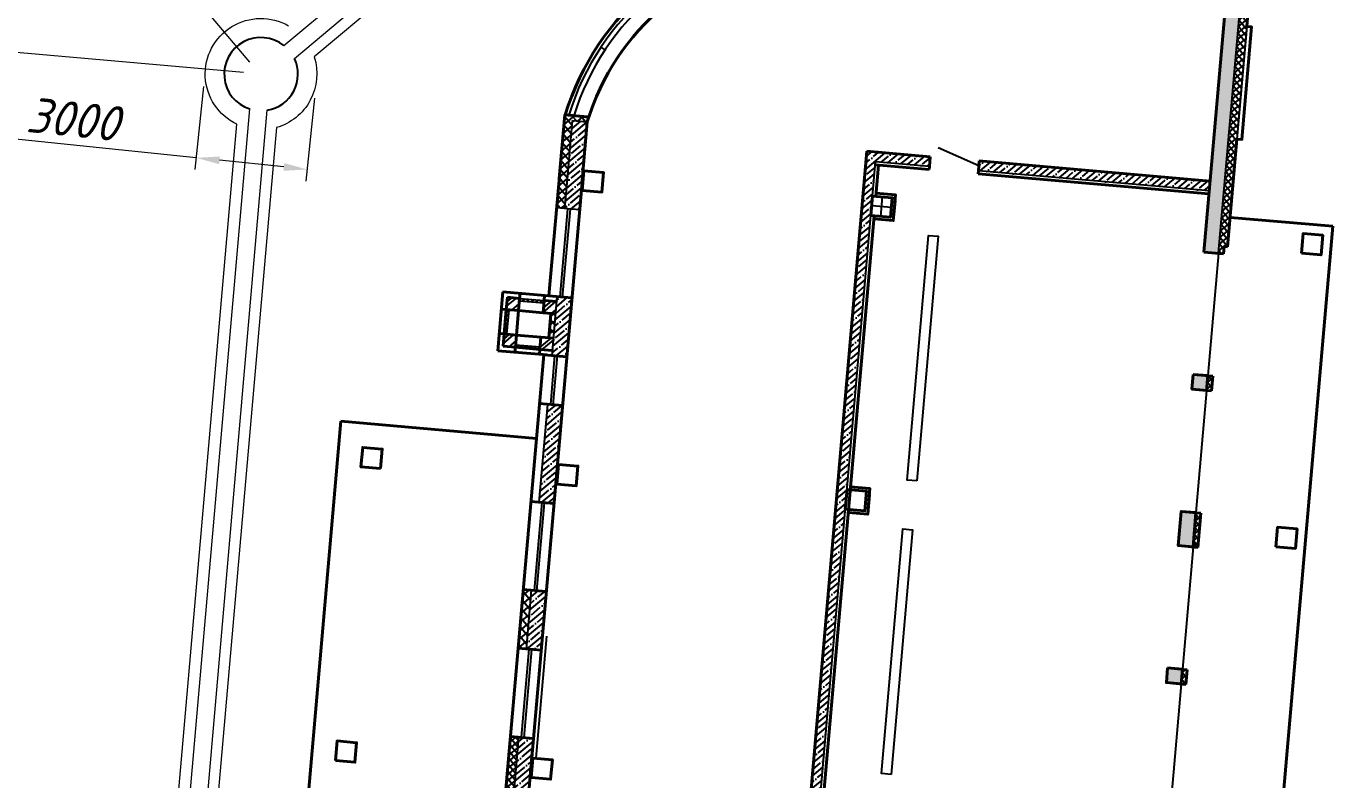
# Model space of a CAD drawing. Header units: millimetres. Extents: x 1064 to 180712, y 574 to 40185.
# Drawn here: x 35007 to 46183, y 26064 to 32509 of the extents above; entities that cross this region are included whole.
import ezdxf

# ---------------------------------------------------------------- set-up
doc = ezdxf.new("R2010")
doc.units = ezdxf.units.MM
doc.linetypes.add('2-Columns and grid$0$084_(М5) Неукрепленный откос', pattern=[0])
doc.linetypes.add('DASHED', pattern=[19.05, 12.7, -6.35])
for name, color, linetype, lineweight in [('01 - здание', 1, 'Continuous', 40), ('01-Контур', 1, 'Continuous', 25), ('19-дренаж', 6, 'Continuous', 40), ('Размеры КР', 23, 'Continuous', 13)]:
    doc.layers.add(name, color=color, linetype=linetype, lineweight=lineweight)
doc.styles.add('ГОСТ', font='GOST Common Italic.ttf', dxfattribs={"height": 300})
doc.dimstyles.new('М 50', dxfattribs={"dimscale": 0, "dimtxt": 300, "dimasz": 200, "dimexe": 100, "dimexo": 150, "dimgap": 70, "dimtad": 1, "dimdec": 0, "dimlfac": 0.5, "dimdsep": 46, "dimtxsty": 'ГОСТ', "dimcen": 100, "dimdle": 150, "dimclrd": 256, "dimclre": 256, "dimclrt": 256, "dimazin": 3, "dimtfac": 1, "dimtdec": 0, "dimtmove": 1, "dimatfit": 3, "dimfxl": 100, "dimtolj": 1, "dimlwd": -1, "dimlwe": -1, "dimarcsym": 0})
pattern_1 = [(45, (1411.03127, -1534.55234), (-0.134703842, 0.134703842), []), (45, (1411.16598, -1534.55234), (-0.134703842, 0.134703842), [0.238125, -0.047625, 0, -0.047625])]
pattern_2 = [(45, (1452.38544, -901.835), (-0.067351921, 0.067351921), []), (135, (1452.38544, -901.835), (-0.067351921, -0.067351921), [])]
pattern_3 = [(45, (1452.38544, -901.835), (-0.089802561, 0.089802561), []), (135, (1452.38544, -901.835), (-0.089802561, -0.089802561), [])]

# ---------------------------------------------------------------- blocks, each defined once
blk = doc.blocks.new('Прокуратура_v1')
at = {"layer": '01 - здание', "lineweight": -2, "ltscale": 100}
h = blk.add_hatch(dxfattribs=at)
h.set_pattern_fill('ANSI35', color=256, scale=0.03)
h.set_pattern_definition(pattern_1)
h.paths.add_polyline_path([(-0.19, -3.49), (-0.49, -3.49), (-0.49, -3.79), (-0.19, -3.79)])
h.paths.add_polyline_path([(-0.19, -4.59), (-0.49, -4.59), (-0.49, -9.49), (-0.19, -9.49)])
h.paths.add_polyline_path([(-0.19, -9.49), (-0.49, -9.49), (-0.49, -9.84), (-0.19, -9.84)])
h.paths.add_polyline_path([(-0.19, -12.34), (-0.49, -12.34), (-0.49, -12.64), (-0.19, -12.64)])
h.paths.add_polyline_path([(-0.19, -15.14), (-0.49, -15.14), (-0.49, -15.49), (-0.19, -15.49)])
h.paths.add_polyline_path([(-0.19, -15.49), (-0.49, -15.49), (-0.49, -15.84), (-0.19, -15.84)])
h.paths.add_polyline_path([(-0.19, -18.34), (-0.49, -18.34), (-0.49, -18.64), (-0.19, -18.64)])
h.paths.add_polyline_path([(-0.19, -21.14), (-0.49, -21.14), (-0.49, -21.49), (-0.19, -21.49)])
h.paths.add_polyline_path([(-0.19, -21.49), (-0.49, -21.49), (-0.49, -21.84), (-0.19, -21.84)])
h.paths.add_polyline_path([(-0.19, -24.34), (-0.49, -24.34), (-0.49, -24.64), (-0.19, -24.64)])
h.paths.add_polyline_path([(-0.19, -27.14), (-0.49, -27.14), (-0.49, -27.49), (-0.19, -27.49)])
h.paths.add_polyline_path([(-0.19, -27.49), (-0.49, -27.49), (-0.49, -27.84), (-0.19, -27.84)])
h.paths.add_polyline_path([(-0.19, -30.34), (-0.49, -30.34), (-0.49, -30.64), (-0.19, -30.64)])
h.paths.add_polyline_path([(-0.19, -33.14), (-0.49, -33.14), (-0.49, -33.49), (-0.19, -33.49)])
h.paths.add_polyline_path([(-0.19, -33.49), (-0.49, -33.49), (-0.49, -33.84), (-0.19, -33.84)])
h.paths.add_polyline_path([(-0.19, -36.34), (-0.49, -36.34), (-0.49, -36.64), (-0.19, -36.64)])
h.paths.add_polyline_path([(-0.19, -39.14), (-0.49, -39.14), (-0.49, -39.49), (-0.19, -39.49)])
h.paths.add_polyline_path([(-0.19, -39.49), (-0.49, -39.49), (-0.49, -39.69), (-0.19, -39.69)])
h = blk.add_hatch(dxfattribs=at)
h.set_pattern_fill('ANSI37', color=256, scale=0.03)
h.set_pattern_definition(pattern_2)
h.paths.add_polyline_path([(-0.02, -5.19), (-0.02, -4.59), (-0.19, -4.59), (-0.19, -9.49), (-0.02, -9.49), (-0.02, -9.129, -0.411161), (-0.057, -9.091, -0.411161), (-0.02, -9.054), (-0.02, -7.49)])
h.paths.add_polyline_path([(-0.02, -9.49), (-0.19, -9.49), (-0.19, -9.84), (-0.09, -9.84), (-0.09, -9.69), (-0.02, -9.69)])
h = blk.add_hatch(dxfattribs=at)
h.set_pattern_fill('ANSI37', color=256, scale=0.04)
h.set_pattern_definition(pattern_3)
h.paths.add_polyline_path([(-13.53, -9.49), (-13.7, -9.49), (-13.7, -9.49), (-13.7, -10.09), (-13.53, -10.09)])
h.paths.add_polyline_path([(-13.53, -8.19), (-13.7, -8.19), (-13.7, -9.49), (-13.53, -9.49)])
h = blk.add_hatch(dxfattribs=at)
h.set_pattern_fill('ANSI37', color=256, scale=0.04)
h.set_pattern_definition(pattern_3)
h.paths.add_polyline_path([(-13.23, -8.19), (-13.53, -8.19), (-13.53, -8.29), (-13.23, -8.29)])
h = blk.add_hatch(dxfattribs=at)
h.set_pattern_fill('ANSI35', color=256, scale=0.03)
h.set_pattern_definition(pattern_1)
h.paths.add_polyline_path([(-13.23, -17.89), (-13.53, -17.89), (-13.53, -19.09), (-13.23, -19.09)])
h.paths.add_polyline_path([(-13.53, -16.09), (-13.23, -16.09), (-13.23, -15.49), (-13.53, -15.49)])
h.paths.add_polyline_path([(-13.23, -15.49), (-13.23, -14.09), (-13.53, -14.09), (-13.53, -15.49)])
h.paths.add_polyline_path([(-13.23, -11.89), (-13.53, -11.89), (-13.53, -13.09), (-13.23, -13.09)])
h.paths.add_polyline_path([(-13.53, -10.09), (-13.23, -10.09), (-13.23, -9.49), (-13.53, -9.49)])
edge = h.paths.add_edge_path()
edge.add_line((-13.53, -9.49), (-13.23, -9.49))
edge.add_line((-13.23, -9.49), (-13.23, -9.29))
edge.add_arc((-27.855, -8.79), 14.634, 358.042, 361.958)
edge.add_line((-13.23, -8.29), (-13.53, -8.29))
edge.add_arc((47.787, -8.89), 61.32, 179.43937, 180.56063)
h = blk.add_hatch(dxfattribs=at)
h.set_pattern_fill('ANSI35', color=256, scale=0.03)
h.set_pattern_definition(pattern_1)
h.paths.add_polyline_path([(-7.31, -15.49), (-7.51, -15.49), (-7.51, -21.49), (-7.31, -21.49), (-7.31, -21.29)])
h.paths.add_polyline_path([(-7.31, -9.49), (-7.51, -9.49), (-7.51, -15.49), (-7.31, -15.49), (-7.31, -15.29)])
h.paths.add_polyline_path([(-7.11, -8.39), (-7.51, -8.39), (-7.51, -9.49), (-7.31, -9.49), (-7.31, -9.29), (-7.31, -8.59), (-7.11, -8.59)])
h.paths.add_polyline_path([(-6.21, -8.39), (-6.564, -8.39), (-6.501, -8.59), (-6.21, -8.59)])
h.paths.add_polyline_path([(-6.564, -8.39), (-7.11, -8.39), (-7.11, -8.59), (-6.501, -8.59)])
h.paths.add_polyline_path([(-4.225, -8.39), (-5.21, -8.39), (-5.21, -8.59), (-4.208, -8.59)])
h.paths.add_polyline_path([(-0.71, -8.39), (-4.225, -8.39), (-4.208, -8.59), (-0.71, -8.59)])
h.paths.add_polyline_path([(-0.49, -8.39), (-0.71, -8.39), (-0.71, -8.59), (-0.49, -8.59)])
h = blk.add_hatch(dxfattribs=at)
h.set_pattern_fill('ANSI32', color=256, scale=0.02)
h.set_pattern_definition([(45, (1459.09888, -872.56195), (-0.134703842, 0.134703842), []), (45, (1459.18868, -872.56195), (-0.134703842, 0.134703842), [])])
h.paths.add_polyline_path([(-14.29, -12.24), (-14.29, -11.99), (-14.54, -11.99), (-14.54, -12.24)])
h.paths.add_polyline_path([(-13.79, -11.99), (-13.79, -12.24), (-13.53, -12.24), (-13.53, -11.99)])
h.paths.add_polyline_path([(-13.79, -12.74), (-13.79, -12.99), (-13.53, -12.99), (-13.53, -12.74)])
h = blk.add_hatch(dxfattribs=at)
h.set_pattern_fill('ANSI31', color=256, scale=0.02)
h.set_pattern_definition([(45, (1459.31888, -872.561955), (-0.0449012806, 0.0449012806), [])])
h.paths.add_polyline_path([(-14.54, -12.74), (-14.49, -12.74), (-14.49, -12.24), (-14.54, -12.24)])
h = blk.add_hatch(dxfattribs=at)
h.set_pattern_fill('ANSI31', color=256, scale=0.02)
h.set_pattern_definition([(45, (1459.09888, -872.561955), (-0.0449012806, 0.0449012806), [])])
h.paths.add_polyline_path([(-13.79, -11.99), (-14.091, -11.99), (-14.091, -12.04), (-13.79, -12.04)])
h.paths.add_polyline_path([(-14.091, -11.99), (-14.29, -11.99), (-14.29, -12.04), (-14.091, -12.04)])
h.paths.add_polyline_path([(-13.79, -12.94), (-14.29, -12.94), (-14.29, -12.99), (-13.79, -12.99)])
h = blk.add_hatch(dxfattribs=at)
h.set_pattern_fill('ANSI37', color=256, scale=0.04)
h.set_pattern_definition([(45, (1411.03127, -1528.55234), (-0.089802561, 0.089802561), []), (135, (1411.03127, -1528.55234), (-0.089802561, -0.089802561), [])])
h.paths.add_polyline_path([(-13.53, -12.24), (-13.63, -12.24), (-13.63, -12.74), (-13.53, -12.74)])
h = blk.add_hatch(dxfattribs=at)
h.set_pattern_fill('ANSI37', color=256, scale=0.03)
h.set_pattern_definition(pattern_2)
h.paths.add_polyline_path([(-0.09, -12.34), (-0.19, -12.34), (-0.19, -12.64), (-0.09, -12.64)])
h.paths.add_polyline_path([(-0.09, -15.14), (-0.19, -15.14), (-0.19, -15.49), (-0.09, -15.49)])
h.paths.add_polyline_path([(-0.09, -15.49), (-0.19, -15.49), (-0.19, -15.84), (-0.09, -15.84)])
h.paths.add_polyline_path([(-0.09, -18.34), (-0.19, -18.34), (-0.19, -18.64), (-0.09, -18.64)])
h.paths.add_polyline_path([(-0.09, -21.14), (-0.19, -21.14), (-0.19, -21.49), (-0.09, -21.49)])
h.paths.add_polyline_path([(-0.09, -21.49), (-0.19, -21.49), (-0.19, -21.84), (-0.09, -21.84)])
h.paths.add_polyline_path([(-0.09, -24.34), (-0.19, -24.34), (-0.19, -24.64), (-0.09, -24.64)])
h.paths.add_polyline_path([(-0.09, -27.14), (-0.19, -27.14), (-0.19, -27.49), (-0.09, -27.49)])
h.paths.add_polyline_path([(-0.09, -27.49), (-0.19, -27.49), (-0.19, -27.84), (-0.09, -27.84)])
h.paths.add_polyline_path([(-0.09, -30.34), (-0.19, -30.34), (-0.19, -30.64), (-0.09, -30.64)])
h.paths.add_polyline_path([(-0.09, -33.14), (-0.19, -33.14), (-0.19, -33.49), (-0.09, -33.49)])
h.paths.add_polyline_path([(-0.09, -33.49), (-0.19, -33.49), (-0.19, -33.84), (-0.09, -33.84)])
h.paths.add_polyline_path([(-0.09, -36.34), (-0.19, -36.34), (-0.19, -36.64), (-0.09, -36.64)])
h.paths.add_polyline_path([(-0.09, -39.14), (-0.19, -39.14), (-0.19, -39.49), (-0.09, -39.49)])
h = blk.add_hatch(dxfattribs=at)
h.set_pattern_fill('ANSI32', color=256, scale=0.02)
h.set_pattern_definition([(45, (1459.31888, -872.56195), (-0.134703842, 0.134703842), []), (45, (1459.40868, -872.56195), (-0.134703842, 0.134703842), [])])
h.paths.add_polyline_path([(-14.401, -12.74), (-14.54, -12.74), (-14.54, -12.99), (-14.401, -12.99)])
h.paths.add_polyline_path([(-14.29, -12.74), (-14.401, -12.74), (-14.401, -12.99), (-14.29, -12.99)])
h = blk.add_hatch(dxfattribs=at)
h.set_pattern_fill('ANSI37', color=256, scale=0.04)
h.set_pattern_definition([(45, (1411.03127, -1534.55234), (-0.089802561, 0.089802561), []), (135, (1411.03127, -1534.55234), (-0.089802561, -0.089802561), [])])
h.paths.add_polyline_path([(-13.53, -17.89), (-13.7, -17.89), (-13.7, -19.09), (-13.53, -19.09)])
h = blk.add_hatch(dxfattribs=at)
h.set_pattern_fill('ANSI37', color=256, scale=0.03)
h.set_pattern_definition(pattern_2)
h.paths.add_polyline_path([(-13.53, -35.89), (-13.7, -35.89), (-13.7, -37.09), (-13.53, -37.09)])
h.paths.add_polyline_path([(-13.53, -33.49), (-13.7, -33.49), (-13.7, -34.09), (-13.53, -34.09)])
h.paths.add_polyline_path([(-13.53, -32.89), (-13.7, -32.89), (-13.7, -33.49), (-13.53, -33.49)])
h.paths.add_polyline_path([(-13.53, -29.89), (-13.7, -29.89), (-13.7, -31.09), (-13.53, -31.09)])
h.paths.add_polyline_path([(-13.53, -27.49), (-13.7, -27.49), (-13.7, -28.09), (-13.53, -28.09)])
h.paths.add_polyline_path([(-13.53, -26.89), (-13.7, -26.89), (-13.7, -27.49), (-13.53, -27.49)])
h.paths.add_polyline_path([(-13.53, -23.89), (-13.7, -23.89), (-13.7, -25.051, -0.438008), (-13.661, -25.09), (-13.53, -25.09)])
h.paths.add_polyline_path([(-13.53, -21.49), (-13.7, -21.49), (-13.7, -22.09), (-13.53, -22.09)])
h.paths.add_polyline_path([(-13.53, -20.89), (-13.7, -20.89), (-13.7, -21.49), (-13.53, -21.49)])
h = blk.add_hatch(dxfattribs=at)
h.set_pattern_fill('ANSI35', color=256, scale=0.03)
h.set_pattern_definition(pattern_1)
h.paths.add_polyline_path([(-13.23, -29.89), (-13.53, -29.89), (-13.53, -31.09), (-13.23, -31.09)])
h.paths.add_polyline_path([(-13.23, -27.49), (-13.53, -27.49), (-13.53, -28.09), (-13.23, -28.09)])
h.paths.add_polyline_path([(-13.53, -27.49), (-13.23, -27.49), (-13.23, -26.89), (-13.53, -26.89)])
h.paths.add_polyline_path([(-13.23, -23.89), (-13.53, -23.89), (-13.53, -25.09), (-13.23, -25.09)])
h.paths.add_polyline_path([(-13.23, -21.49), (-13.53, -21.49), (-13.53, -22.09), (-13.23, -22.09)])
h.paths.add_polyline_path([(-13.23, -21.09), (-13.23, -20.89), (-13.53, -20.89), (-13.53, -21.49), (-13.23, -21.49)])
at = {"layer": '01 - здание', "ltscale": 100}
for p, q in [((-0.49, -9.84), (-0.49, -3.49)), ((-0.02, -3.49), (-0.02, -5.19)), ((0.08, -5.19), (-0.02, -5.19)), ((0.08, -5.19), (0.08, -7.49)), ((-0.02, -7.49), (-0.02, -9.69)), ((-13.7, -9.49), (-13.7, -8.19)), ((-13.23, -8.19), (-13.7, -8.19)), ((-13.208, -8.19), (-13.7, -8.19)), ((-13.23, -9.49), (-13.23, -8.29)), ((-7.51, -36.159), (-7.51, -8.39)), ((-6.21, -8.39), (-7.51, -8.39)), ((-6.21, -8.39), (-6.21, -8.59)), ((-0.49, -8.39), (-5.21, -8.39)), ((-5.21, -8.39), (-5.21, -8.59)), ((-6.21, -8.653), (-7.31, -8.653)), ((-7.247, -8.653), (-7.247, -9.29)), ((-6.21, -8.59), (-6.21, -8.653)), ((-5.21, -8.59), (-5.21, -8.653)), ((-0.49, -8.653), (-5.21, -8.653)), ((-13.7, -11.89), (-13.7, -9.29)), ((-13.23, -21.29), (-13.23, -9.29)), ((-0.02, -9.09), (2.08, -9.09)), ((2.08, -39.89), (2.08, -9.09)), ((-7.247, -9.69), (-7.247, -39.227)), ((-0.49, -9.84), (-0.09, -9.84)), ((-0.09, -9.84), (-0.09, -9.69)), ((-0.09, -9.69), (-0.02, -9.69)), ((-13.63, -11.89), (-14.64, -11.89)), ((-14.64, -11.89), (-14.64, -13.09)), ((-14.29, -11.99), (-14.29, -11.89)), ((-13.79, -11.99), (-13.79, -11.89)), ((-13.23, -11.89), (-13.7, -11.89)), ((-14.54, -12.24), (-14.64, -12.24)), ((-14.29, -11.99), (-14.54, -11.99)), ((-14.54, -11.99), (-14.54, -12.24)), ((-14.29, -12.24), (-14.54, -12.24)), ((-14.54, -12.24), (-14.54, -12.74)), ((-14.29, -11.99), (-14.29, -12.24)), ((-14.29, -12.24), (-14.29, -12.74)), ((-14.29, -12.24), (-13.79, -12.24)), ((-13.53, -11.99), (-13.79, -11.99)), ((-13.79, -11.99), (-13.79, -12.24)), ((-13.53, -12.24), (-13.79, -12.24)), ((-13.63, -12.24), (-13.63, -12.74)), ((-0.49, -12.34), (-0.09, -12.34)), ((-0.09, -12.64), (-0.09, -12.34)), ((-14.54, -12.74), (-14.64, -12.74)), ((-14.54, -12.74), (-14.54, -12.99)), ((-14.29, -12.74), (-14.54, -12.74)), ((-14.29, -12.74), (-14.29, -12.99)), ((-14.29, -12.74), (-13.79, -12.74)), ((-13.79, -12.74), (-13.79, -12.99)), ((-13.53, -12.74), (-13.79, -12.74)), ((-0.49, -12.64), (-0.09, -12.64)), ((-0.49, -12.64), (-0.09, -12.64)), ((-14.29, -12.99), (-14.54, -12.99)), ((-14.29, -12.99), (-13.79, -12.99)), ((-14.29, -13.09), (-14.29, -12.99)), ((-13.53, -12.99), (-13.79, -12.99)), ((-13.79, -13.09), (-13.79, -12.99)), ((-13.63, -13.09), (-14.64, -13.09)), ((-13.7, -26.89), (-13.7, -13.09)), ((-13.7, -13.09), (-13.23, -13.09)), ((-13.23, -14.09), (-13.7, -14.09)), ((-13.7, -14.09), (-13.23, -14.09)), ((-0.49, -15.84), (-0.49, -15.14)), ((-0.49, -15.14), (-0.09, -15.14)), ((-0.09, -15.84), (-0.09, -15.14)), ((-0.49, -15.84), (-0.09, -15.84)), ((-13.7, -16.09), (-13.23, -16.09)), ((-13.7, -17.89), (-13.23, -17.89)), ((-0.49, -18.64), (-0.49, -18.34)), ((-0.49, -18.34), (-0.09, -18.34)), ((-0.09, -18.64), (-0.09, -18.34)), ((-0.49, -18.64), (-0.09, -18.64)), ((-0.49, -18.64), (-0.09, -18.64)), ((-13.7, -19.09), (-13.23, -19.09)), ((-13.7, -19.09), (-13.23, -19.09)), ((-13.7, -20.89), (-13.23, -20.89)), ((-13.23, -39.27), (-13.23, -21.09))]:
    blk.add_line(p, q, dxfattribs=at)
at = {"layer": '01 - здание', "lineweight": -2, "ltscale": 100}
for p, q in [((-0.19, -9.84), (-0.19, -3.49)), ((-0.02, -5.19), (-0.02, -7.49)), ((-12.995, -6.796), (-13.083, -6.748)), ((0.08, -7.49), (-0.02, -7.49)), ((-5.21, -8.49), (-6.067, -8.2)), ((-13.53, -8.29), (-13.23, -8.29)), ((-13.53, -9.49), (-13.53, -8.29)), ((-7.31, -36.159), (-7.31, -8.59)), ((-6.21, -8.59), (-7.31, -8.59)), ((-0.49, -8.59), (-5.21, -8.59)), ((-7.11, -9.69), (-7.11, -9.29)), ((-13.53, -10.09), (-13.53, -9.49)), ((-6.91, -9.49), (-7.31, -9.49)), ((-0.19, -9.84), (-0.19, -12.34)), ((-13.23, -10.09), (-13.7, -10.09)), ((-13.478, -10.09), (-13.478, -11.89)), ((-13.426, -10.09), (-13.426, -11.89)), ((-13.53, -13.09), (-13.53, -11.89)), ((-14.49, -12.24), (-14.49, -12.74)), ((-14.29, -11.99), (-13.79, -11.99)), ((-14.29, -12.04), (-13.79, -12.04)), ((-0.49, -12.64), (-0.49, -12.34)), ((-0.19, -12.64), (-0.19, -12.34)), ((-0.19, -12.64), (-0.19, -15.14)), ((-14.29, -12.94), (-13.79, -12.94)), ((-13.478, -13.09), (-13.478, -14.09)), ((-13.426, -13.09), (-13.426, -14.09)), ((-13.53, -16.09), (-13.53, -14.09)), ((-0.19, -15.84), (-0.19, -15.14)), ((-0.19, -15.84), (-0.19, -18.34)), ((-13.474, -17.89), (-13.474, -16.09)), ((-13.422, -17.89), (-13.422, -16.09)), ((-13.53, -19.09), (-13.53, -17.89)), ((-0.19, -18.64), (-0.19, -18.34)), ((-13.147, -18.793), (-13.147, -21.29)), ((-0.19, -18.64), (-0.19, -21.14)), ((-13.474, -20.89), (-13.474, -19.09)), ((-13.422, -20.89), (-13.422, -19.09)), ((-13.53, -22.09), (-13.53, -20.89))]:
    blk.add_line(p, q, dxfattribs=at)
at = {"layer": '01 - здание', "ltscale": 100}
for points in [[(-0.02, -5.19), (0.08, -5.19), (0.08, -7.49), (-0.02, -7.49)], [(-13.21, -9.69), (-13.21, -9.29), (-12.81, -9.29), (-12.81, -9.69), (-13.21, -9.69)], [(-7.31, -9.69), (-7.31, -9.29), (-6.91, -9.29), (-6.91, -9.69), (-7.31, -9.69)], [(-7.247, -9.227), (-6.847, -9.227), (-6.847, -9.627)], [(1.49, -9.69), (1.49, -9.29), (1.89, -9.29), (1.89, -9.69), (1.49, -9.69)], [(-7.247, -9.753), (-6.847, -9.753), (-6.847, -9.353)], [(-16.81, -15.69), (-16.81, -15.29), (-17.21, -15.29), (-17.21, -15.69), (-16.81, -15.69)], [(-13.21, -15.69), (-13.21, -15.29), (-12.81, -15.29), (-12.81, -15.69), (-13.21, -15.69)], [(-13.21, -15.69), (-13.21, -15.29), (-12.81, -15.29), (-12.81, -15.69), (-13.21, -15.69)], [(-13.21, -15.69), (-13.21, -15.29), (-12.81, -15.29), (-12.81, -15.69), (-13.21, -15.69)], [(-7.31, -15.69), (-7.31, -15.29), (-6.91, -15.29), (-6.91, -15.69), (-7.31, -15.69)], [(-7.247, -15.227), (-6.847, -15.227), (-6.847, -15.627)], [(-7.247, -15.753), (-6.847, -15.753), (-6.847, -15.353)], [(1.49, -15.69), (1.49, -15.29), (1.89, -15.29), (1.89, -15.69), (1.49, -15.69)], [(-17.21, -21.69), (-17.21, -21.29), (-16.81, -21.29), (-16.81, -21.69), (-17.21, -21.69)], [(-13.21, -21.69), (-13.21, -21.29), (-12.81, -21.29), (-12.81, -21.69), (-13.21, -21.69)], [(-13.21, -21.69), (-13.21, -21.29), (-12.81, -21.29), (-12.81, -21.69), (-13.21, -21.69)], [(-13.21, -21.69), (-13.21, -21.29), (-12.81, -21.29), (-12.81, -21.69), (-13.21, -21.69)]]:
    blk.add_lwpolyline(points, dxfattribs=at)
at = {"layer": '01 - здание', "lineweight": -2, "ltscale": 100}
for points in [[(-5.91, -14.99), (-6.11, -14.99), (-6.11, -9.99), (-5.91, -9.99)], [(-5.91, -20.99), (-6.11, -20.99), (-6.11, -15.99), (-5.91, -15.99)]]:
    blk.add_lwpolyline(points, close=True, dxfattribs=at)
at = {"layer": '01 - здание', "ltscale": 100}
for points in [[(-0.49, -12.34), (-0.19, -12.34), (-0.19, -12.64), (-0.49, -12.64)], [(-0.19, -15.84), (-0.49, -15.84), (-0.49, -15.14), (-0.19, -15.14)], [(-0.49, -18.34), (-0.19, -18.34), (-0.19, -18.64), (-0.49, -18.64)]]:
    blk.add_lwpolyline(points, close=True, dxfattribs=at)
at = {"layer": '01 - здание', "linetype": 'DASHED', "ltscale": 2}
blk.add_lwpolyline([(-13.7, -14.8), (-17.7, -14.8), (-17.7, -28.18), (-13.7, -28.18)], dxfattribs=at)
at = {"layer": '01 - здание', "ltscale": 100}
for radius, start, end in [(5.37, 100.9919, 168.1627), (4.9, 101.4958, 168.2056)]:
    blk.add_arc((-8.433, -9.292), radius, start, end, dxfattribs=at)
at = {"layer": '01 - здание', "lineweight": -2, "ltscale": 100}
for radius, start, end in [(5.3, 101.7196, 168.0041), (5.2, 101.9483, 167.7698)]:
    blk.add_arc((-8.433, -9.292), radius, start, end, dxfattribs=at)
blk = doc.blocks.new('*D128')
at = {"layer": 'Defpoints', "color": 0, "transparency": 16777216}
for p in [(36541, 32142), (37490, 32043), (36462, 31383)]:
    blk.add_point(p, dxfattribs=at)
at = {"layer": 'Размеры КР', "transparency": 16777216}
for p, q in [((36525, 31993), (36451, 31284)), ((37474, 31894), (37400, 31185)), ((36462, 31383), (34889, 31547)), ((37212, 31305), (36660, 31362))]:
    blk.add_line(p, q, dxfattribs=at)
for points in [[(36664, 31395), (36657, 31329), (36462, 31383)], [(37215, 31338), (37208, 31272), (37411, 31284)]]:
    blk.add_solid(points, dxfattribs=at)
at = {"layer": 'Размеры КР', "lineweight": 13, "transparency": 16777216, "insert": (35407, 31714), "char_height": 300, "attachment_point": 5, "rotation": 354.0456, "style": 'ГОСТ'}
blk.add_mtext('\\A1;3000', dxfattribs=at)
blk = doc.blocks.new('*D131')
at = {"layer": 'Defpoints', "color": 0, "transparency": 16777216}
for p in [(37016, 32101), (32503, 12138), (35254, 11898)]:
    blk.add_point(p, dxfattribs=at)
at = {"layer": 'Размеры КР', "transparency": 16777216}
for p, q in [((36867, 32114), (34165, 32349)), ((34247, 32141), (32520, 12337)), ((35105, 11911), (32403, 12147))]:
    blk.add_line(p, q, dxfattribs=at)
for points in [[(34214, 32144), (34281, 32138), (34265, 32341)], [(32487, 12340), (32553, 12334), (32503, 12138)]]:
    blk.add_solid(points, dxfattribs=at)
at = {"layer": 'Размеры КР', "lineweight": 13, "transparency": 16777216, "insert": (33165, 22258), "char_height": 300, "attachment_point": 5, "rotation": 85.0154, "style": 'ГОСТ'}
blk.add_mtext('\\A1;48200', dxfattribs=at)
blk = doc.blocks.new('*D155')
at = {"layer": 'Defpoints', "color": 0, "transparency": 16777216}
for p in [(40032, 37649), (41524, 35871), (37015, 32086)]:
    blk.add_point(p, dxfattribs=at)
at = {"layer": 'Размеры КР', "transparency": 16777216}
for p, q in [((41428, 35986), (39967, 37725)), ((35676, 33992), (39879, 37520)), ((36919, 32201), (35459, 33940))]:
    blk.add_line(p, q, dxfattribs=at)
for points in [[(39857, 37545), (39900, 37494), (40032, 37649)], [(35655, 34017), (35697, 33966), (35523, 33863)]]:
    blk.add_solid(points, dxfattribs=at)
at = {"layer": 'Размеры КР', "lineweight": 13, "transparency": 16777216, "insert": (37636, 35924), "char_height": 300, "attachment_point": 5, "rotation": 40.0142, "style": 'ГОСТ'}
blk.add_mtext('\\A1;14000', dxfattribs=at)

msp = doc.modelspace()

# ---------------------------------------------------------------- linework, layer by layer
at = {"layer": '19-дренаж', "color": 0, "lineweight": -2, "ltscale": 0.8}
for centre, radius, start, end in [((37014, 32099.3), 312.9, 51.04527, 252.33403), ((37016.4, 32100.6), 315, 279.69707, 25.0055)]:
    msp.add_arc(centre, radius, start, end, dxfattribs=at)
at = {"layer": 'Размеры КР', "color": 0, "lineweight": 13, "ltscale": 100}
for p, q in [((37210.7, 32342.6), (41243, 35726.3)), ((37302, 32233.9), (41333.5, 35619.7)), ((35210.3, 12209.8), (36919, 31801.1)), ((35360.4, 12194.6), (37069.5, 31790.1))]:
    msp.add_line(p, q, dxfattribs=at)
at = {"layer": 'Размеры КР', "color": 0, "linetype": '2-Columns and grid$0$084_(М5) Неукрепленный откос', "lineweight": 13, "ltscale": 100}
for p, q in [((41288.5, 35455.1), (37470.8, 32245.9)), ((35124, 12356.7), (36808.5, 31671.3)), ((37146.9, 31641.8), (35462.3, 12327.2))]:
    msp.add_line(p, q, dxfattribs=at)
for points in [[(36808.5, 31671.3, -1.0369741), (37250.8, 32512.6, -1.0894986)], [(37470.8, 32245.9, -0.4237251), (37146.9, 31641.8)]]:
    msp.add_lwpolyline(points, format="xyb", dxfattribs=at)

# ---------------------------------------------------------------- block references
at = {"layer": '01-Контур', "xscale": 419.9999999999841, "yscale": 419.9999999999841, "zscale": 419.9999999999841, "rotation": 355.0154292557599}
msp.add_blockref('Прокуратура_v1', (45644.1, 34677), dxfattribs=at)

# ---------------------------------------------------------------- dimensions: what is measured, and where the dimension line sits
at = {"layer": 'Размеры КР', "color": 250, "lineweight": 13}
for p1, p2, distance, text, picture, middle in [((37015.1, 32085.7), (41524, 35871), 2320.9, '14000', '*D155', (37635.8, 35924.4)), ((37016.4, 32100.6), (35254.4, 11897.9), -2762.1, '48200', '*D131', (33164.6, 22258.4))]:
    dim = msp.add_aligned_dim(p1=p1, p2=p2, distance=distance, text=text, dimstyle='М 50', override={"dimscale": 1, "dimtmove": 0}, dxfattribs=at)
    dim.commit()
    dim.dimension.update_dxf_attribs({"geometry": picture, "text_midpoint": middle})
dim = msp.add_linear_dim(base=(36461.5, 31383.1), p1=(37489.9, 32043.1), p2=(36540.7, 32142.1), angle=174.04559, text='3000', dimstyle='М 50', override={"dimscale": 1, "dimtmove": 0}, dxfattribs=at)
dim.commit()
dim.dimension.update_dxf_attribs({"geometry": '*D128', "text_midpoint": (35384, 31495.5), "dimtype": 161})

doc.saveas('drawing.dxf')
